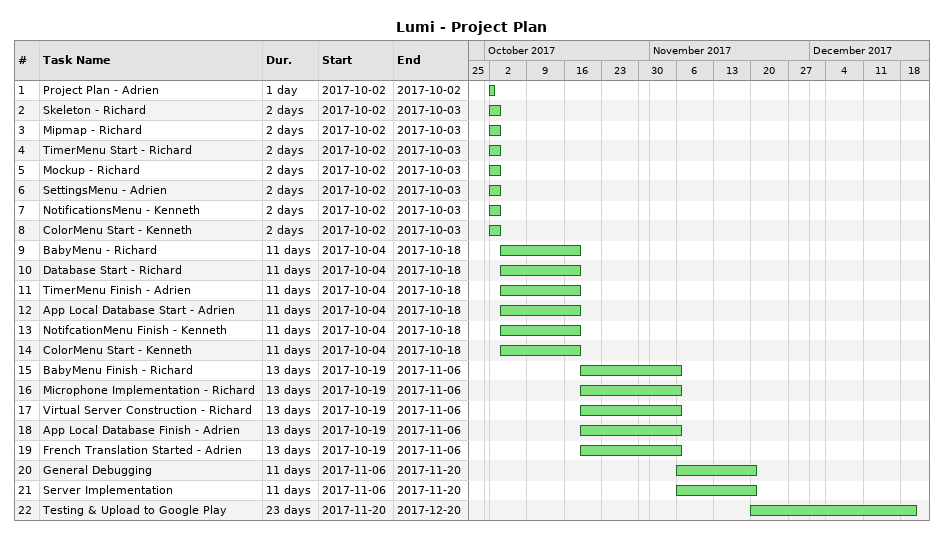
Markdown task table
Lumi - Project Plan

| ID | Task | Duration | Start | Finish |
|---|---|---|---|---|
| 1 | Project Plan - Adrien | 1d | 2017-10-02 | 2017-10-02 |
| 2 | Skeleton - Richard | 2d | 2017-10-02 | 2017-10-03 |
| 3 | Mipmap - Richard | 2d | 2017-10-02 | 2017-10-03 |
| 4 | TimerMenu Start - Richard | 2d | 2017-10-02 | 2017-10-03 |
| 5 | Mockup - Richard | 2d | 2017-10-02 | 2017-10-03 |
| 6 | SettingsMenu - Adrien | 2d | 2017-10-02 | 2017-10-03 |
| 7 | NotificationsMenu - Kenneth | 2d | 2017-10-02 | 2017-10-03 |
| 8 | ColorMenu Start - Kenneth | 2d | 2017-10-02 | 2017-10-03 |
| 9 | BabyMenu - Richard | 11d | 2017-10-04 | 2017-10-18 |
| 10 | Database Start - Richard | 11d | 2017-10-04 | 2017-10-18 |
| 11 | TimerMenu Finish - Adrien | 11d | 2017-10-04 | 2017-10-18 |
| 12 | App Local Database Start - Adrien | 11d | 2017-10-04 | 2017-10-18 |
| 13 | NotifcationMenu Finish - Kenneth | 11d | 2017-10-04 | 2017-10-18 |
| 14 | ColorMenu Start - Kenneth | 11d | 2017-10-04 | 2017-10-18 |
| 15 | BabyMenu Finish - Richard | 13d | 2017-10-19 | 2017-11-06 |
| 16 | Microphone Implementation - Richard | 13d | 2017-10-19 | 2017-11-06 |
| 17 | Virtual Server Construction - Richard | 13d | 2017-10-19 | 2017-11-06 |
| 18 | App Local Database Finish - Adrien | 13d | 2017-10-19 | 2017-11-06 |
| 19 | French Translation Started - Adrien | 13d | 2017-10-19 | 2017-11-06 |
| 20 | General Debugging | 11d | 2017-11-06 | 2017-11-20 |
| 21 | Server Implementation | 11d | 2017-11-06 | 2017-11-20 |
| 22 | Testing & Upload to Google Play | 23d | 2017-11-20 | 2017-12-20 |
